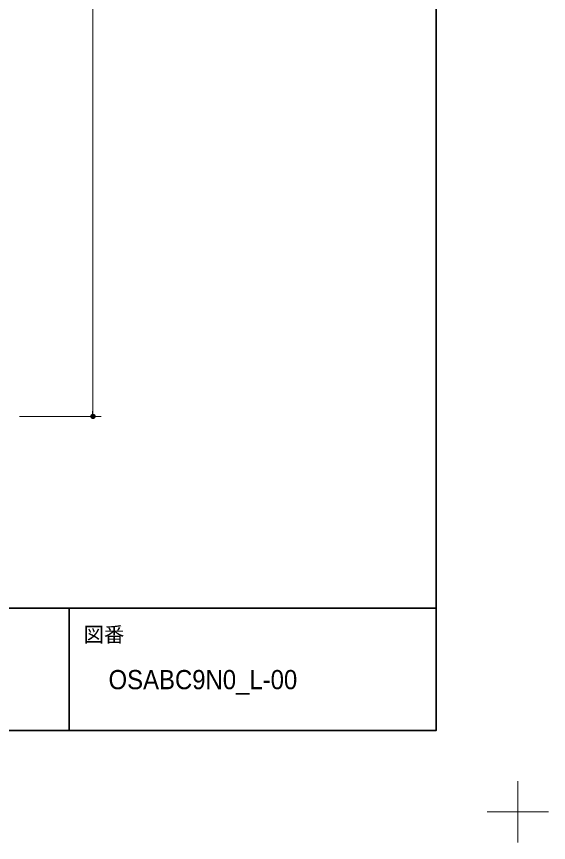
# Model space of a CAD drawing. Units: millimetres, scale not verified. Extents: x -6062 to 6062, y -3045 to 3045.
# Drawn here: x 1183 to 2488, y -3045 to -1019 of the extents above; entities that cross this region are included whole.
import ezdxf
from ezdxf.enums import TextEntityAlignment as Align

# ---------------------------------------------------------------- set-up
doc = ezdxf.new("R2010")
doc.units = ezdxf.units.MM
doc.header["$LTSCALE"] = 20
doc.header["$PDMODE"] = 32
doc.header["$PDSIZE"] = 10
for name, color, linetype, lineweight in [('0-0_2寸法-1', 7, 'Continuous', 15), ('0-1_0', 7, 'Continuous', 25), ('0-5_1図面枠', 7, 'Continuous', 15)]:
    doc.layers.add(name, color=color, linetype=linetype, lineweight=lineweight)
doc.layers.add('0-2_Defpoints', color=7, linetype='Continuous')
doc.styles.add('ＭＳ Ｐゴシック', font='')
doc.styles.get('ＭＳ Ｐゴシック').set_extended_font_data('MS PGothic')

# ---------------------------------------------------------------- blocks, each defined once
blk = doc.blocks.new('_Dot')
at = {"layer": '0-1_0'}
blk.add_line((-10, 0), (-20, 0), dxfattribs=at)
for points in [[(0, 0), (-10, 0), (-9.92, 1.25)], [(0, 0), (-9.92, -1.25), (-10, 0)], [(0, 0), (-9.92, 1.25), (-9.69, 2.49)], [(0, 0), (-9.69, -2.49), (-9.92, -1.25)], [(0, 0), (-9.69, 2.49), (-9.3, 3.68)], [(0, 0), (-9.3, -3.68), (-9.69, -2.49)], [(0, 0), (-9.3, 3.68), (-8.76, 4.82)], [(0, 0), (-8.76, -4.82), (-9.3, -3.68)], [(0, 0), (-8.76, 4.82), (-8.09, 5.88)], [(0, 0), (-8.09, -5.88), (-8.76, -4.82)], [(0, 0), (-8.09, 5.88), (-7.29, 6.85)], [(0, 0), (-7.29, -6.85), (-8.09, -5.88)], [(0, 0), (-7.29, 6.85), (-6.37, 7.71)], [(0, 0), (-6.37, -7.71), (-7.29, -6.85)], [(0, 0), (-6.37, 7.71), (-5.36, 8.44)], [(0, 0), (-5.36, -8.44), (-6.37, -7.71)], [(0, 0), (-5.36, 8.44), (-4.26, 9.05)], [(0, 0), (-4.26, -9.05), (-5.36, -8.44)], [(0, 0), (-4.26, 9.05), (-3.09, 9.51)], [(0, 0), (-3.09, -9.51), (-4.26, -9.05)], [(0, 0), (-3.09, 9.51), (-1.87, 9.82)], [(0, 0), (-1.87, -9.82), (-3.09, -9.51)], [(0, 0), (-1.87, 9.82), (-0.63, 9.98)], [(0, 0), (-0.63, -9.98), (-1.87, -9.82)], [(0, 0), (-0.63, 9.98), (0.63, 9.98)], [(0, 0), (0.63, -9.98), (-0.63, -9.98)], [(0, 0), (0.63, 9.98), (1.87, 9.82)], [(0, 0), (1.87, 9.82), (3.09, 9.51)], [(0, 0), (3.09, 9.51), (4.26, 9.05)], [(0, 0), (4.26, 9.05), (5.36, 8.44)], [(0, 0), (5.36, 8.44), (6.37, 7.71)], [(0, 0), (6.37, 7.71), (7.29, 6.85)], [(0, 0), (7.29, 6.85), (8.09, 5.88)], [(0, 0), (8.09, 5.88), (8.76, 4.82)], [(0, 0), (8.76, 4.82), (9.3, 3.68)], [(0, 0), (9.3, 3.68), (9.69, 2.49)], [(0, 0), (9.69, 2.49), (9.92, 1.25)], [(0, 0), (9.92, 1.25), (10, 0)], [(0, 0), (1.87, -9.82), (0.63, -9.98)], [(0, 0), (3.09, -9.51), (1.87, -9.82)], [(0, 0), (4.26, -9.05), (3.09, -9.51)], [(0, 0), (5.36, -8.44), (4.26, -9.05)], [(0, 0), (6.37, -7.71), (5.36, -8.44)], [(0, 0), (7.29, -6.85), (6.37, -7.71)], [(0, 0), (8.09, -5.88), (7.29, -6.85)], [(0, 0), (8.76, -4.82), (8.09, -5.88)], [(0, 0), (9.3, -3.68), (8.76, -4.82)], [(0, 0), (9.69, -2.49), (9.3, -3.68)], [(0, 0), (9.92, -1.25), (9.69, -2.49)], [(0, 0), (10, 0), (9.92, -1.25)]]:
    blk.add_solid(points, dxfattribs=at)
blk = doc.blocks.new('グループ-2')
at = {"layer": '0-5_1図面枠'}
for p, q in [((84000, -57900), (84000, -60900)), ((85500, -59400), (82500, -59400))]:
    blk.add_line(p, q, dxfattribs=at)
blk = doc.blocks.new('グループ-4')
at = {"layer": '0-5_1図面枠', "lineweight": 35}
for p, q in [((-80000, -49400), (80000, -49400)), ((62000, -49400), (62000, -55400))]:
    blk.add_line(p, q, dxfattribs=at)
blk.add_lwpolyline([(-80000, 55400), (80000, 55400), (80000, -55400), (-80000, -55400)], close=True, dxfattribs=at)
blk = doc.blocks.new('図面枠')
at = {"layer": '0-5_1図面枠'}
for name in ['グループ-2', 'グループ-4']:
    blk.add_blockref(name, (0, 0), dxfattribs=at)
at = {"layer": '0-5_1図面枠', "style": 'ＭＳ Ｐゴシック'}
blk.add_text('図番', height=733.7, dxfattribs=at).set_placement((62699.9, -51284.2), align=Align.BOTTOM_LEFT)

msp = doc.modelspace()

# ---------------------------------------------------------------- linework, layer by layer
at = {"layer": '0-0_2寸法-1'}
for p, q in [((1370.68, 987.29), (1370.68, -1987.29)), ((1190.68, -2000), (1390.68, -2000))]:
    msp.add_line(p, q, dxfattribs=at)
at = {"layer": '0-2_Defpoints'}
msp.add_point((1370.68, -2000), dxfattribs=at)

# ---------------------------------------------------------------- block references
at = {"layer": '0-0_2寸法-1', "xscale": 0.6356201, "yscale": 0.6356201, "rotation": 270}
msp.add_blockref('_Dot', (1370.68, -2000), dxfattribs=at)
at = {"layer": '0-5_1図面枠', "xscale": 0.05, "yscale": 0.05}
msp.add_blockref('図面枠', (-1787.5, 0), dxfattribs=at)

# ---------------------------------------------------------------- texts
at = {"layer": '0-5_1図面枠', "style": 'ＭＳ Ｐゴシック', "width": 0.95}
msp.add_text('OSABC9N0_L-00', height=47.17, dxfattribs=at).set_placement((1408.8, -2683.26), align=Align.BOTTOM_LEFT)

doc.saveas('drawing.dxf')
